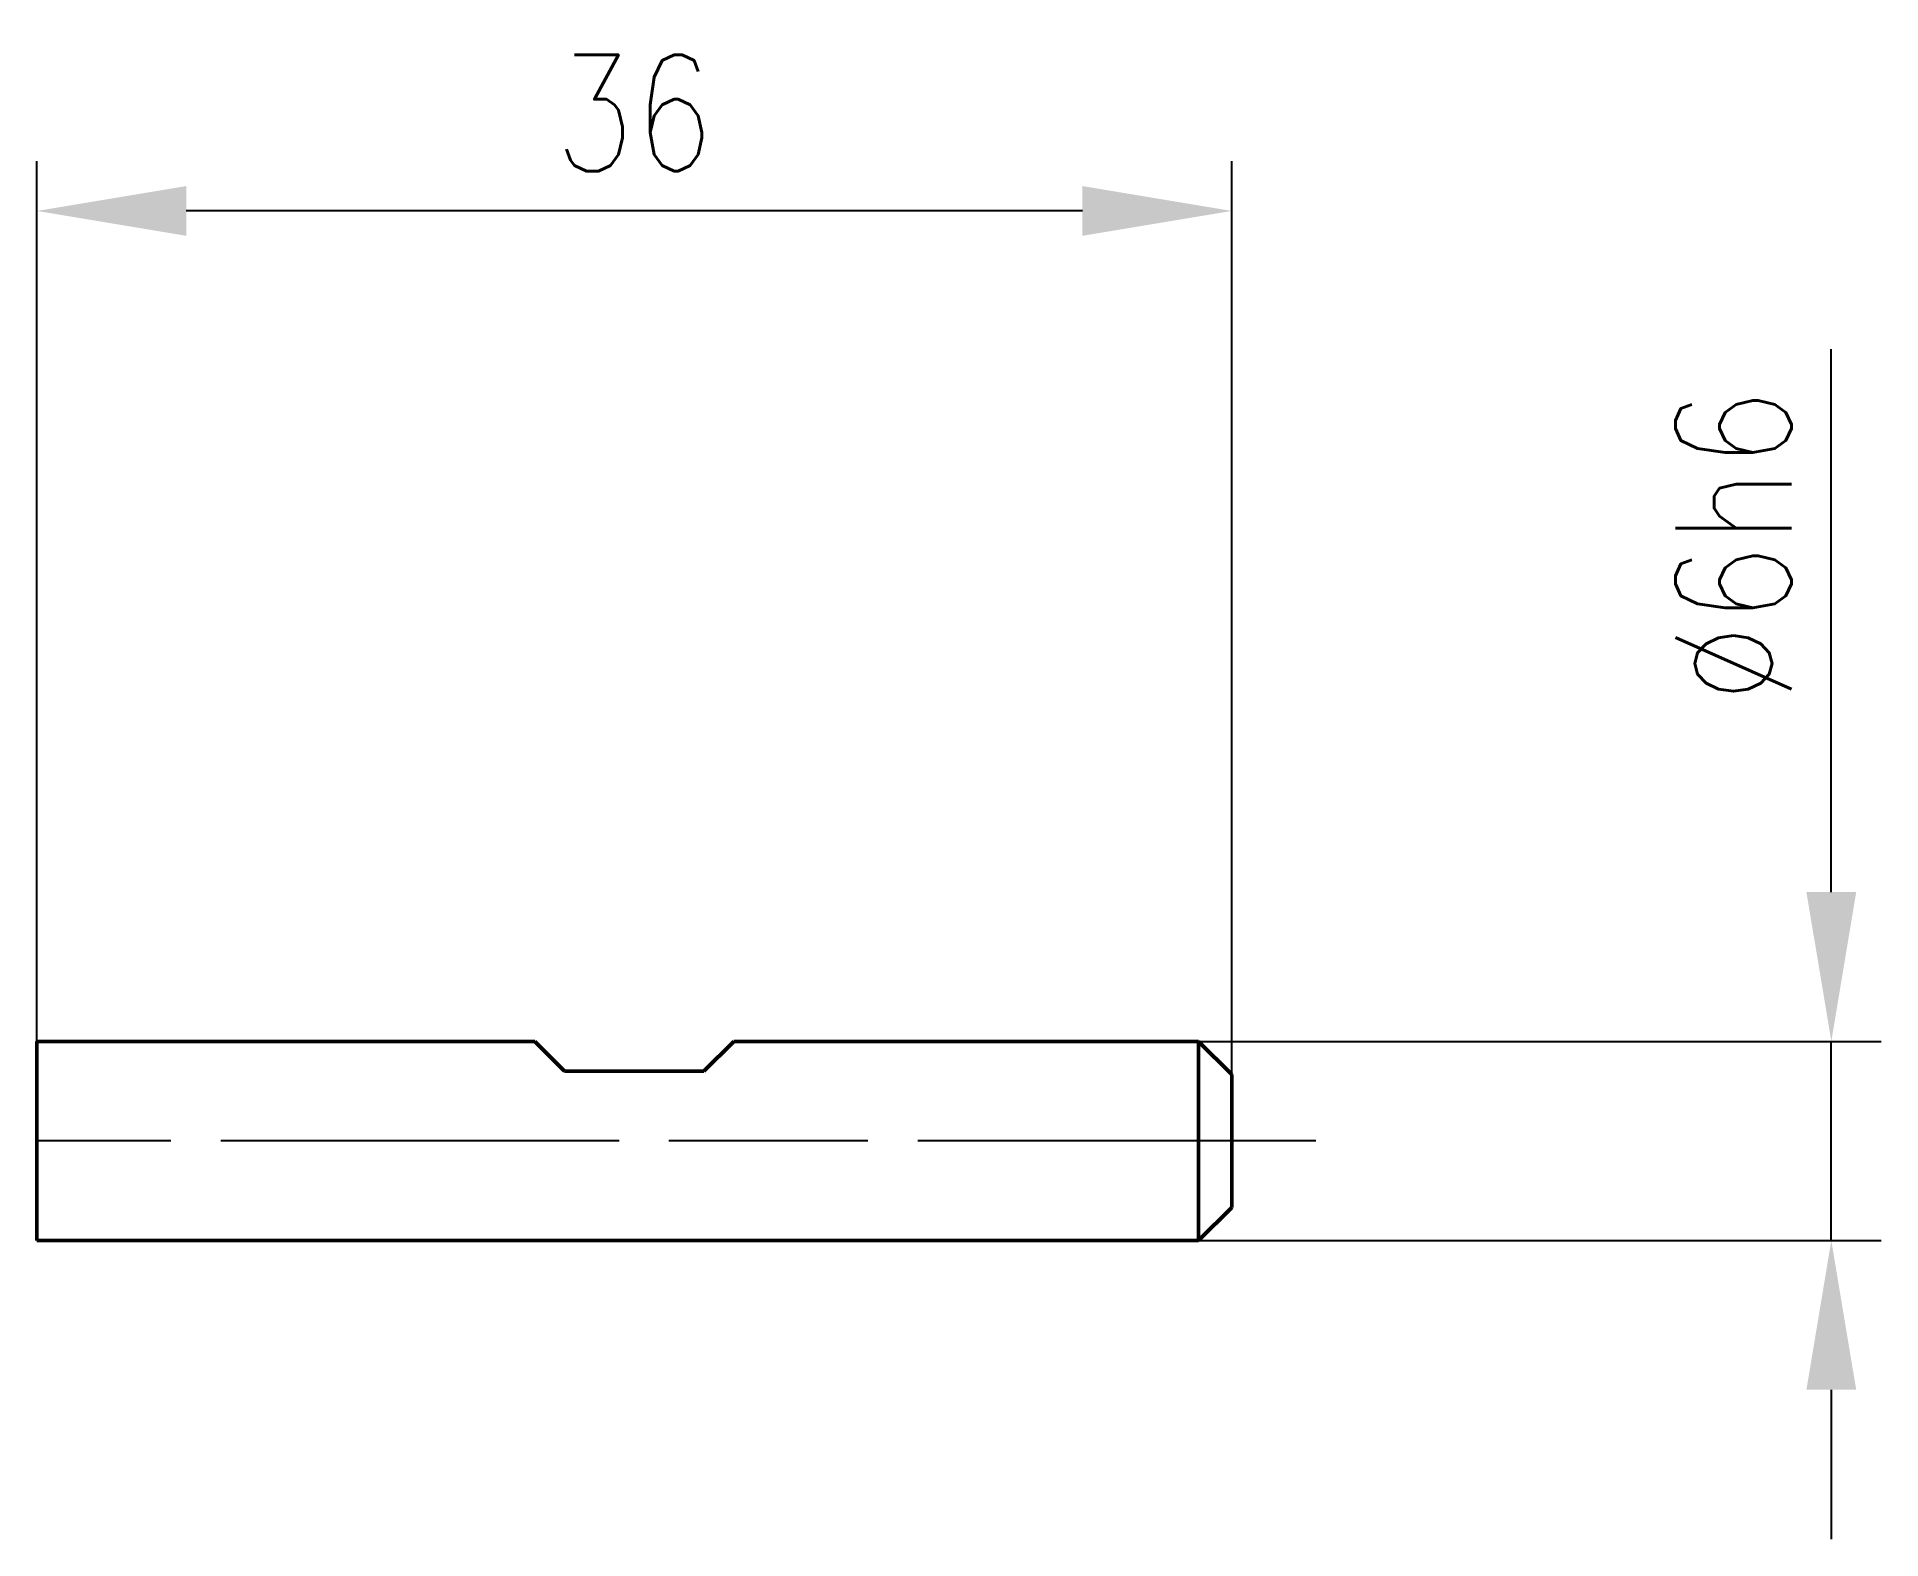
# Model space of a CAD drawing. Header units: millimetres. Extents: x 0 to 55.6, y -12 to 33.3.
import ezdxf

# ---------------------------------------------------------------- set-up
doc = ezdxf.new("R2010")
doc.units = ezdxf.units.MM
doc.header["$LTSCALE"] = 2
doc.linetypes.add('LONGDASH_DASH', pattern=[10.5, 6, -0.75, 3, -0.75])
for name, color, linetype, lineweight in [('1', 4, 'Continuous', 50), ('SK1', 4, 'Continuous', 50), ('SK2', 7, 'Continuous', 25), ('SK4', 2, 'LONGDASH_DASH', 25)]:
    doc.layers.add(name, color=color, linetype=linetype, lineweight=lineweight)
doc.styles.add('SIMPLEX', font='simplex.shx', dxfattribs={"width": 0.8})
doc.dimstyles.new('WALTER_1', dxfattribs={"dimtxt": 3.5, "dimasz": 4.5, "dimexe": 1.5, "dimexo": 0, "dimgap": 1.2, "dimtad": 1, "dimdec": 3, "dimdsep": 46, "dimtxsty": 'SIMPLEX', "dimcen": 2.5, "dimazin": 2, "dimtfac": 1, "dimtdec": 3, "dimtmove": 0, "dimatfit": 0, "dimfxl": 1.25, "dimtolj": 1, "dimarcsym": 0})

# ---------------------------------------------------------------- blocks, each defined once
blk = doc.blocks.new('*D4')
at = {"layer": 'Defpoints', "color": 0, "transparency": 16777216}
for p in [(35, 3), (54.067, 3), (35, -3)]:
    blk.add_point(p, dxfattribs=at)
at = {"layer": 'SK2', "color": 0, "lineweight": -2, "transparency": 16777216}
for p, q in [((54.067, 7.5), (54.067, 23.867)), ((35, 3), (55.567, 3)), ((54.067, -3), (54.067, 3)), ((35, -3), (55.567, -3)), ((54.067, -7.5), (54.067, -12))]:
    blk.add_line(p, q, dxfattribs=at)
at = {"layer": 'SK2', "color": 0, "transparency": 16777216}
for points in [[(53.317, 7.5), (54.817, 7.5), (54.067, 3)], [(53.317, -7.5), (54.817, -7.5), (54.067, -3)]]:
    blk.add_solid(points, dxfattribs=at)
at = {"layer": 'SK2', "color": 0, "transparency": 16777216, "insert": (51.117, 17.933), "char_height": 3.5, "attachment_point": 5, "rotation": 90, "style": 'SIMPLEX'}
blk.add_mtext('\\A1;%%C6h6', dxfattribs=at)
blk = doc.blocks.new('*D5')
at = {"layer": 'Defpoints', "color": 0, "transparency": 16777216}
for p in [(0, 28.031), (0, 3), (36, 2)]:
    blk.add_point(p, dxfattribs=at)
at = {"layer": 'SK2', "color": 0, "lineweight": -2, "transparency": 16777216}
for p, q in [((0, 3), (0, 29.531)), ((36, 2), (36, 29.531)), ((31.5, 28.031), (4.5, 28.031))]:
    blk.add_line(p, q, dxfattribs=at)
at = {"layer": 'SK2', "color": 0, "transparency": 16777216}
for points in [[(4.5, 28.781), (4.5, 27.281), (0, 28.031)], [(31.5, 28.781), (31.5, 27.281), (36, 28.031)]]:
    blk.add_solid(points, dxfattribs=at)
at = {"layer": 'SK2', "color": 0, "transparency": 16777216, "insert": (18, 30.981), "char_height": 3.5, "attachment_point": 5, "style": 'SIMPLEX'}
blk.add_mtext('\\A1;36', dxfattribs=at)

msp = doc.modelspace()

# ---------------------------------------------------------------- linework, layer by layer
at = {"layer": '1'}
for p in [(0, 3), (0, -3)]:
    msp.add_line(p, (0, -3), dxfattribs=at)
at = {"layer": '1', "color": 4, "linetype": 'Continuous'}
for p, q in [((15.9, 2.0999), (14.9999, 3)), ((21.0001, 3), (20.1, 2.0999)), ((20.1, 2.0999), (15.9, 2.0999))]:
    msp.add_line(p, q, dxfattribs=at)
at = {"layer": 'SK1'}
for p, q in [((0, 3), (14.9999, 3)), ((21.0001, 3), (35, 3)), ((35, 3), (35, -3)), ((36, 2), (35, 3)), ((36, 2), (36, -2)), ((35, -3), (36, -2)), ((35, -3), (0, -3))]:
    msp.add_line(p, q, dxfattribs=at)
at = {"layer": 'SK4'}
msp.add_line((38.5395, 0), (0, 0), dxfattribs=at)

# ---------------------------------------------------------------- dimensions: what is measured, and where the dimension line sits
at = {"layer": 'SK2'}
dim = msp.add_linear_dim(base=(0, 28.0306), p1=(36, 2), p2=(0, 3), angle=180, dimstyle='WALTER_1', dxfattribs=at)
dim.commit()
dim.dimension.update_dxf_attribs({"geometry": '*D5', "text_midpoint": (18, 28.0306), "dimtype": 160})
dim = msp.add_linear_dim(base=(54.0671, 3), p1=(35, -3), p2=(35, 3), angle=90, text='%%C<>h6', dimstyle='WALTER_1', dxfattribs=at)
dim.commit()
dim.dimension.update_dxf_attribs({"geometry": '*D4', "text_midpoint": (51.1171, 17.9333)})

doc.saveas('drawing.dxf')
